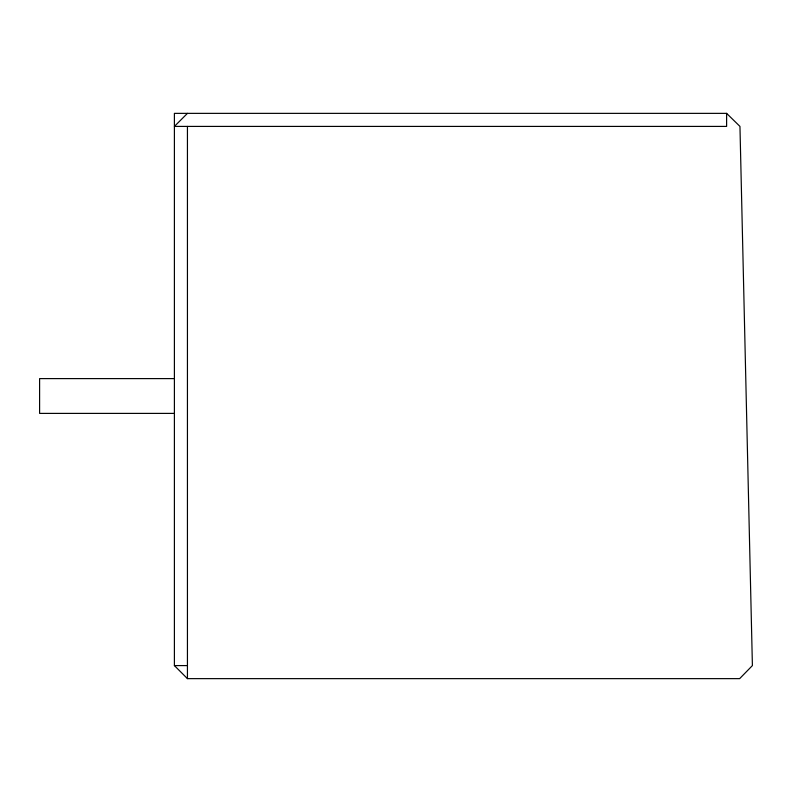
<?xml version="1.0" encoding="UTF-8"?>
<svg xmlns="http://www.w3.org/2000/svg" width="792" height="792" viewBox="0 0 792 792"><rect width="100%" height="100%" fill="white"/><g stroke="black" fill="none" stroke-linecap="round" stroke-linejoin="round"><path stroke-width="1.19" d="M187.437 113.365L174.398 126.413L726.611 126.413L726.611 113.365L174.398 113.365L174.398 665.587L187.437 678.635L739.659 678.635L752.4 665.587L739.956 126.413L726.611 113.365M174.052 378.606L39.6 378.606L39.6 413.394L174.052 413.394M174.398 665.587L187.437 665.587M187.437 126.413L187.437 678.635"/></g></svg>
